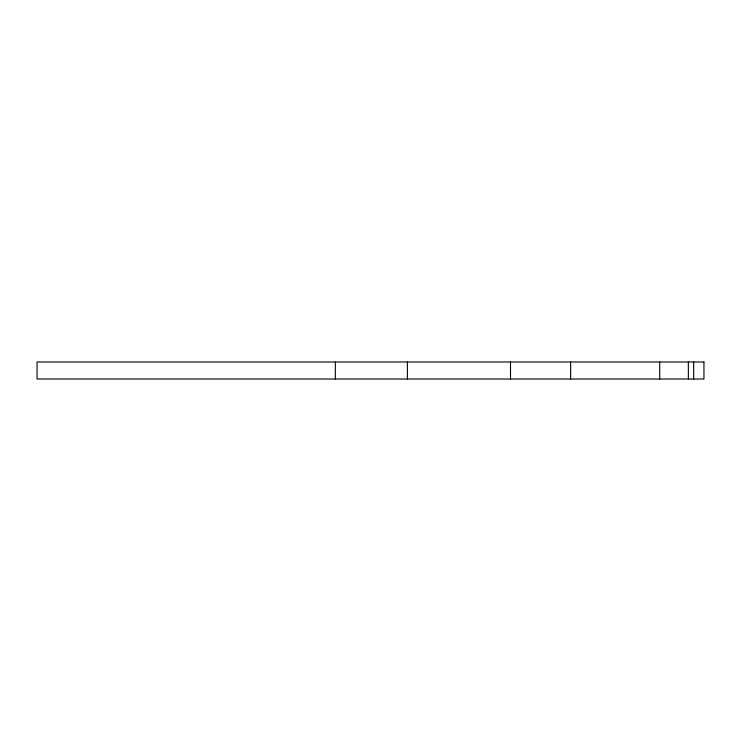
<?xml version="1.0" encoding="UTF-8"?>
<svg xmlns="http://www.w3.org/2000/svg" width="741" height="741" viewBox="0 0 741 741"><rect width="100%" height="100%" fill="white"/><g stroke="black" fill="none" stroke-linecap="round" stroke-linejoin="round"><path stroke-width="1.11" d="M693.669 361.988L693.669 379.012M688.352 361.988L688.352 379.012M659.703 361.988L659.703 379.012M570.607 361.988L570.607 379.012M510.512 361.988L510.512 379.012M407.411 361.988L407.393 379.012M335.34 361.988L335.34 379.012M703.95 361.988L37.05 361.988L37.05 379.012L703.95 379.012L703.95 361.988"/></g></svg>
